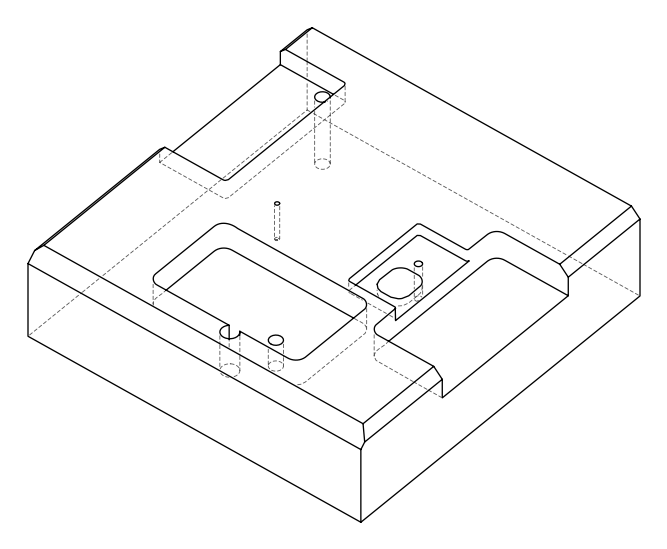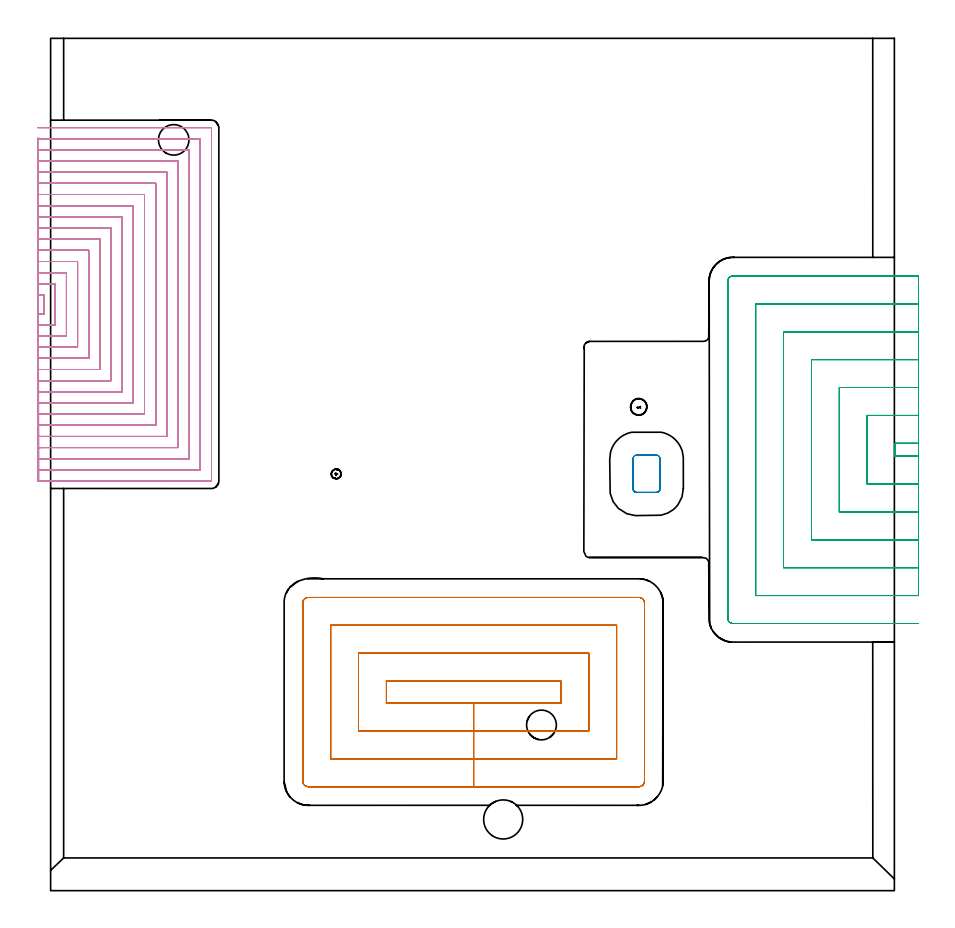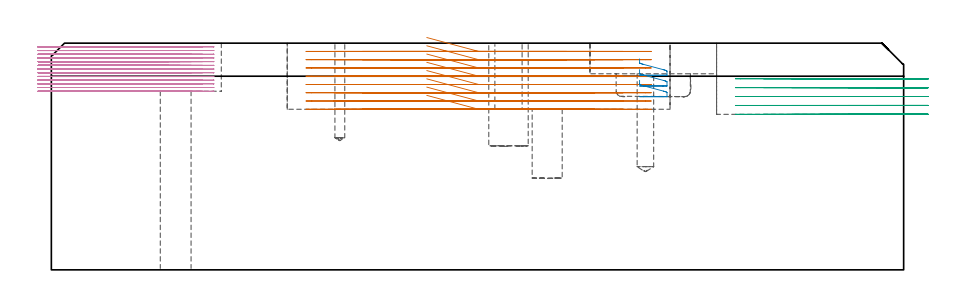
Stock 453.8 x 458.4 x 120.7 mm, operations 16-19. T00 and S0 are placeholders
(PLAN: 19 operations, 12 tool changes, 504.2 min)
(1 SPOT_DRILL | STEP1HOLE | NXT0321_9005460120000 | 0.04 min | 2810 mm3)
(2 SPOT_DRILL_1 | STEP1POCKET | NXT0321_9005460120000 | 0.03 min | 1722 mm3)
(3 SPOT_DRILL_2 | STEP1POCKET_1 | NXT0321_9005460120000 | 0.03 min | 73 mm3)
(4 DRILL_THROUGH_HOLE_INTO_CENTER | STEP1HOLE | NXT0301_065 | 0.41 min | 6511 mm3)
(5 DRILL_TO_ENLARGE_THROUGH_HOLE | STEP1HOLE | UGT0301_288 | 0.42 min | 16076 mm3)
(6 DRILL_BLIND_HOLE_INTO_CENTER | STEP1POCKET | UGT0301_204 | 0.22 min | 3050 mm3)
(7 DRILL_BLIND_HOLE_INTO_CENTER_1 | STEP1POCKET_1 | UGT0301_448 | 0.22 min | 1103 mm3)
(8 INDEXABLE_INSERT_DRILL_BLIND_HOLE_FROM_SOLID | STEP1POCKET_2 | NXT0302_013 | 0.23 min | 18936 mm3)
(9 INDEXABLE_INSERT_DRILL_BLIND_HOLE_FROM_SOLID_1 | STEP1POCKET_3 | NXT0302_003 | 0.16 min | 14423 mm3)
(10 AREA_MILL | FG_CHAMFER_SURFACE | UGT0205_001 | 5.05 min | 5256 mm3)
(11 AREA_MILL_1 | FG_CHAMFER_SURFACE_1 | UGT0205_001 | 5.05 min | 9348 mm3)
(12 AREA_MILL_2 | FG_CHAMFER_SURFACE_2 | UGT0205_001 | 4.89 min | 8358 mm3)
(13 AREA_MILL_3 | FG_CHAMFER_SURFACE_3 | UGT0205_001 | 25.34 min | 69218 mm3)
(14 AREA_MILL_4 | FG_CHAMFER_SURFACE_4 | UGT0205_001 | 1.24 min | 1178 mm3)
(15 MILL_OPEN_POCKET | POCKET_OPEN | NXT0201_008 | Follow Part, ap 1.5, ae 75% | 243.62 min | 459852 mm3)
(16 MILL_RECTANGULAR_POCKET | POCKET_RECTANGULAR_STRAIGHT | UGT0201_094 | Follow Part, ap 5, ae 75% | 26.65 min | 860700 mm3)
(17 MILL_RECTANGULAR_POCKET_1 | POCKET_RECTANGULAR_STRAIGHT_1 | NXT0201_007 | Follow Part, ap 6.25, ae 75% | 0.81 min | 19226 mm3)
(18 MILL_SLOT | SLOT_PARTIAL_RECTANGULAR | UGT0201_094 | Follow Part, ap 5, ae 75% | 26.92 min | 443702 mm3)
(19 MILL_SLOT_1 | SLOT_PARTIAL_RECTANGULAR_1 | NXT0201_009 | Follow Part, ap 2, ae 75% | 162.91 min | 453053 mm3)
(TOOL NXT0321_9005460120000 | NC Spot Drill, 142deg, 12mm, Carbide, Uncoated | D12 PA142 FL30 Z2)
(TOOL NXT0301_065 | Carbide Drill 9.4mm [860.1-0940-075A1-MM 2214] | D9.4 PA140 FL98 Z2)
(TOOL UGT0301_288 | Twist Drill 16.4 mm | D16.4 PA118 FL125 Z2)
(TOOL UGT0301_204 | Twist Drill 8.8 mm | D8.8 PA118 FL80 Z2)
(TOOL UGT0301_448 | Carbide Drill 5.3 mm | D5.3 PA118 FL52 Z2)
(TOOL NXT0302_013 | Index. Insert Drill 21mm [880-D2100L25-05] | D21 PA176 FL105 Z2)
(TOOL NXT0302_003 | Index. Insert Drill 16mm [880-D1600L20-05] | D16 PA176 FL80 Z2)
(TOOL UGT0205_001 | Chamfer Mill 20 x 3 x 45 deg. | D20 FL50 Z2)
(TOOL NXT0201_008 | ENDMILL 6mm [2P460-0600-NA 1630] | D6 FL26 Z6)
(TOOL UGT0201_094 | End mill 20 mm | D20 FL38 Z4)
(TOOL NXT0201_007 | ENDMILL 25mm [R216.25-25050GCK54P 1620] | D25 R3 FL54 Z5)
(TOOL NXT0201_009 | ENDMILL 8mm [2P460-0800-NA 1630] | D8 FL26 Z6)
(OP 16 MILL_RECTANGULAR_POCKET)
G17 G21 G94 G90
T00 M6
G54
G17 G0 G90 X199.883 Y100.9 S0 M3
G43 Z130.7 H0
Z123.7
G94 G1 X227.5 Z116.3 F250.
X236.157 F500.
X274.4
Y112.7
X180.6
Y100.9
X227.5
Y85.9
X236.157
X289.4
Y127.7
X165.6
Y85.9
X227.5
Y70.9
X236.157
X304.4
Y142.7
X150.6
Y70.9
X227.5
Y55.9
X316.4
G3 X319.4 Y58.9 R3.
G1 Y154.7
G3 X316.4 Y157.7 R3.
G1 X138.6
G3 X135.6 Y154.7 R3.
G1 Y58.9
G3 X138.6 Y55.9 R3.
G1 X227.5
X228.5
G0 X199.883 Y100.9 Z119.3
G1 X227.5 Z111.9 F250.
X236.157 F500.
X274.4
Y112.7
X180.6
Y100.9
X227.5
Y85.9
X236.157
X289.4
Y127.7
X165.6
Y85.9
X227.5
Y70.9
X236.157
X304.4
Y142.7
X150.6
Y70.9
X227.5
Y55.9
X316.4
G3 X319.4 Y58.9 R3.
G1 Y154.7
G3 X316.4 Y157.7 R3.
G1 X138.6
G3 X135.6 Y154.7 R3.
G1 Y58.9
G3 X138.6 Y55.9 R3.
G1 X227.5
X228.5
G0 X199.883 Y100.9 Z114.9
G1 X227.5 Z107.5 F250.
X236.157 F500.
X274.4
Y112.7
X180.6
Y100.9
X227.5
Y85.9
X236.157
X289.4
Y127.7
X165.6
Y85.9
X227.5
Y70.9
X236.157
X304.4
Y142.7
X150.6
Y70.9
X227.5
Y55.9
X316.4
G3 X319.4 Y58.9 R3.
G1 Y154.7
G3 X316.4 Y157.7 R3.
G1 X138.6
G3 X135.6 Y154.7 R3.
G1 Y58.9
G3 X138.6 Y55.9 R3.
G1 X227.5
X228.5
G0 X199.883 Y100.9 Z110.5
G1 X227.5 Z103.1 F250.
X236.157 F500.
X274.4
Y112.7
X180.6
Y100.9
X227.5
Y85.9
X236.157
X289.4
Y127.7
X165.6
Y85.9
X227.5
Y70.9
X236.157
X304.4
Y142.7
X150.6
Y70.9
X227.5
Y55.9
X316.4
G3 X319.4 Y58.9 R3.
G1 Y154.7
G3 X316.4 Y157.7 R3.
G1 X138.6
G3 X135.6 Y154.7 R3.
G1 Y58.9
G3 X138.6 Y55.9 R3.
G1 X227.5
X228.5
G0 X199.883 Y100.9 Z106.1
G1 X227.5 Z98.7 F250.
X236.157 F500.
X274.4
Y112.7
X180.6
Y100.9
X227.5
Y85.9
X236.157
X289.4
Y127.7
X165.6
Y85.9
X227.5
Y70.9
X236.157
X304.4
Y142.7
X150.6
Y70.9
X227.5
Y55.9
X316.4
G3 X319.4 Y58.9 R3.
G1 Y154.7
G3 X316.4 Y157.7 R3.
G1 X138.6
G3 X135.6 Y154.7 R3.
G1 Y58.9
G3 X138.6 Y55.9 R3.
G1 X227.5
X228.5
G0 X199.883 Y100.9 Z101.7
G1 X227.5 Z94.3 F250.
X236.157 F500.
X274.4
Y112.7
X180.6
Y100.9
X227.5
Y85.9
X236.157
X289.4
Y127.7
X165.6
Y85.9
X227.5
Y70.9
X236.157
X304.4
Y142.7
X150.6
Y70.9
X227.5
Y55.9
X316.4
G3 X319.4 Y58.9 R3.
G1 Y154.7
G3 X316.4 Y157.7 R3.
G1 X138.6
G3 X135.6 Y154.7 R3.
G1 Y58.9
G3 X138.6 Y55.9 R3.
G1 X227.5
X228.5
G0 X199.883 Y100.9 Z97.3
G1 X227.5 Z89.9 F250.
X236.157 F500.
X274.4
Y112.7
X180.6
Y100.9
X227.5
Y85.9
X236.157
X289.4
Y127.7
X165.6
Y85.9
X227.5
Y70.9
X236.157
X304.4
Y142.7
X150.6
Y70.9
X227.5
Y55.9
X316.4
G3 X319.4 Y58.9 R3.
G1 Y154.7
G3 X316.4 Y157.7 R3.
G1 X138.6
G3 X135.6 Y154.7 R3.
G1 Y58.9
G3 X138.6 Y55.9 R3.
G1 X227.5
X228.5
G0 X199.883 Y100.9 Z92.9
G1 X227.5 Z85.5 F250.
X236.157 F500.
X274.4
Y112.7
X180.6
Y100.9
X227.5
Y85.9
X236.157
X289.4
Y127.7
X165.6
Y85.9
X227.5
Y70.9
X236.157
X304.4
Y142.7
X150.6
Y70.9
X227.5
Y55.9
X316.4
G3 X319.4 Y58.9 R3.
G1 Y154.7
G3 X316.4 Y157.7 R3.
G1 X138.6
G3 X135.6 Y154.7 R3.
G1 Y58.9
G3 X138.6 Y55.9 R3.
G1 X227.5
X228.5
G0 Z130.7
M5
M2
(OP 17 MILL_RECTANGULAR_POCKET_1)
G17 G21 G94 G90
T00 M6
G54
G17 G0 G90 X313.2 Y223.814 S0 M3
G43 Z130.7 H1
Z112.3
G94 G1 Y216.3 Z110.287 F250.
Y216.155 Z110.248
X313.259 Y215.783 Z110.147
X313.384 Y215.428 Z110.046
X313.57 Y215.101 Z109.945
X313.812 Y214.812 Z109.844
X314.101 Y214.57 Z109.743
X314.428 Y214.384 Z109.642
X314.783 Y214.259 Z109.541
X315.155 Y214.2 Z109.441
X325.845 Z106.576
X326.217 Y214.259 Z106.475
X326.572 Y214.384 Z106.374
X326.899 Y214.57 Z106.273
X327.188 Y214.812 Z106.173
X327.43 Y215.101 Z106.072
X327.616 Y215.428 Z105.971
X327.741 Y215.783 Z105.87
X327.8 Y216.155 Z105.769
Y224.25 Z103.6
Y232.2 F500.
G3 X325.7 Y234.3 R2.1
G1 X315.3
G3 X313.2 Y232.2 R2.1
G1 Y216.3
G3 X315.3 Y214.2 R2.1
G1 X325.7
G3 X327.8 Y216.3 R2.1
G1 Y224.25
Y225.25
G0 X313.2 Y223.814 Z106.6
G1 Y216.3 Z104.587 F250.
Y216.155 Z104.548
X313.259 Y215.783 Z104.447
X313.384 Y215.428 Z104.346
X313.57 Y215.101 Z104.245
X313.812 Y214.812 Z104.144
X314.101 Y214.57 Z104.043
X314.428 Y214.384 Z103.942
X314.783 Y214.259 Z103.841
X315.155 Y214.2 Z103.741
X325.845 Z100.876
X326.217 Y214.259 Z100.775
X326.572 Y214.384 Z100.674
X326.899 Y214.57 Z100.573
X327.188 Y214.812 Z100.473
X327.43 Y215.101 Z100.372
X327.616 Y215.428 Z100.271
X327.741 Y215.783 Z100.17
X327.8 Y216.155 Z100.069
Y224.25 Z97.9
Y232.2 F500.
G3 X325.7 Y234.3 R2.1
G1 X315.3
G3 X313.2 Y232.2 R2.1
G1 Y216.3
G3 X315.3 Y214.2 R2.1
G1 X325.7
G3 X327.8 Y216.3 R2.1
G1 Y224.25
Y225.25
G0 X313.2 Y223.814 Z100.9
G1 Y216.3 Z98.887 F250.
Y216.155 Z98.848
X313.259 Y215.783 Z98.747
X313.384 Y215.428 Z98.646
X313.57 Y215.101 Z98.545
X313.812 Y214.812 Z98.444
X314.101 Y214.57 Z98.343
X314.428 Y214.384 Z98.242
X314.783 Y214.259 Z98.141
X315.155 Y214.2 Z98.041
X325.845 Z95.176
X326.217 Y214.259 Z95.075
X326.572 Y214.384 Z94.974
X326.899 Y214.57 Z94.874
X327.188 Y214.812 Z94.773
X327.43 Y215.101 Z94.672
X327.616 Y215.428 Z94.571
X327.741 Y215.783 Z94.47
X327.8 Y216.155 Z94.369
Y224.25 Z92.2
Y232.2 F500.
G3 X325.7 Y234.3 R2.1
G1 X315.3
G3 X313.2 Y232.2 R2.1
G1 Y216.3
G3 X315.3 Y214.2 R2.1
G1 X325.7
G3 X327.8 Y216.3 R2.1
G1 Y224.25
Y225.25
G0 Z130.7
M5
M2
(OP 18 MILL_SLOT)
G17 G21 G94 G90
T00 M6
G54
G17 G0 G90 X466.8 Y240.6 S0 M3
G43 Z130.7 H0
Z101.75
G94 G1 X463.8 F250.
X454.2 F500.
Y233.7
X463.8
X466.8 F250.
Y255.6
X463.8
X439.2 F500.
Y218.7
X463.8
X466.8 F250.
Y270.6
X463.8
X424.2 F500.
Y203.7
X463.8
X466.8 F250.
Y285.6
X463.8
X409.2 F500.
Y188.7
X463.8
X466.8 F250.
Y300.6
X463.8
X394.2 F500.
Y173.7
X463.8
X466.8 F250.
Y315.6
X463.8
X379.2 F500.
Y158.7
X463.8
X466.8 F250.
Y330.6
X463.8
X366.9 F500.
G3 X364.2 Y327.9 R2.7
G1 Y146.4
G3 X366.9 Y143.7 R2.7
G1 X463.8
X466.8 F250.
G0 Y240.6 Z97.012
G1 X463.8
X454.2 F500.
Y233.7
X463.8
X466.8 F250.
Y255.6
X463.8
X439.2 F500.
Y218.7
X463.8
X466.8 F250.
Y270.6
X463.8
X424.2 F500.
Y203.7
X463.8
X466.8 F250.
Y285.6
X463.8
X409.2 F500.
Y188.7
X463.8
X466.8 F250.
Y300.6
X463.8
X394.2 F500.
Y173.7
X463.8
X466.8 F250.
Y315.6
X463.8
X379.2 F500.
Y158.7
X463.8
X466.8 F250.
Y330.6
X463.8
X366.9 F500.
G3 X364.2 Y327.9 R2.7
G1 Y146.4
G3 X366.9 Y143.7 R2.7
G1 X463.8
X466.8 F250.
G0 Y240.6 Z92.275
G1 X463.8
X454.2 F500.
Y233.7
X463.8
X466.8 F250.
Y255.6
X463.8
X439.2 F500.
Y218.7
X463.8
X466.8 F250.
Y270.6
X463.8
X424.2 F500.
Y203.7
X463.8
X466.8 F250.
Y285.6
X463.8
X409.2 F500.
Y188.7
X463.8
X466.8 F250.
Y300.6
X463.8
X394.2 F500.
Y173.7
X463.8
X466.8 F250.
Y315.6
X463.8
X379.2 F500.
Y158.7
X463.8
X466.8 F250.
Y330.6
X463.8
X366.9 F500.
G3 X364.2 Y327.9 R2.7
G1 Y146.4
G3 X366.9 Y143.7 R2.7
G1 X463.8
X466.8 F250.
G0 Y240.6 Z87.537
G1 X463.8
X454.2 F500.
Y233.7
X463.8
X466.8 F250.
Y255.6
X463.8
X439.2 F500.
Y218.7
X463.8
X466.8 F250.
Y270.6
X463.8
X424.2 F500.
Y203.7
X463.8
X466.8 F250.
Y285.6
X463.8
X409.2 F500.
Y188.7
X463.8
X466.8 F250.
Y300.6
X463.8
X394.2 F500.
Y173.7
X463.8
X466.8 F250.
Y315.6
X463.8
X379.2 F500.
Y158.7
X463.8
X466.8 F250.
Y330.6
X463.8
X366.9 F500.
G3 X364.2 Y327.9 R2.7
G1 Y146.4
G3 X366.9 Y143.7 R2.7
G1 X463.8
X466.8 F250.
G0 Y240.6 Z82.8
G1 X463.8
X454.2 F500.
Y233.7
X463.8
X466.8 F250.
Y255.6
X463.8
X439.2 F500.
Y218.7
X463.8
X466.8 F250.
Y270.6
X463.8
X424.2 F500.
Y203.7
X463.8
X466.8 F250.
Y285.6
X463.8
X409.2 F500.
Y188.7
X463.8
X466.8 F250.
Y300.6
X463.8
X394.2 F500.
Y173.7
X463.8
X466.8 F250.
Y315.6
X463.8
X379.2 F500.
Y158.7
X463.8
X466.8 F250.
Y330.6
X463.8
X366.9 F500.
G3 X364.2 Y327.9 R2.7
G1 Y146.4
G3 X366.9 Y143.7 R2.7
G1 X463.8
X466.8 F250.
G0 Z130.7
M5
M2
(OP 19 MILL_SLOT_1)
G17 G21 G94 G90
T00 M6
G54
G17 G0 G90 X-7. Y310.271 S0 M3
G43 Z130.7 H1
Z118.731
G94 G1 X-4. Y310.297 F250.
G2 X-3.5 Y310.3 R90. F500.
G1 Y320.4
G2 X-4. Y320.403 R90.
G1 X-7. Y320.43 F250.
Y304.269
X-4. Y304.296
G2 X-3.232 Y304.3 R84. F500.
G1 X2.5
Y326.4
X-3.209
G2 X-4. Y326.404 R84.
G1 X-7. Y326.432 F250.
Y298.267
X-4. Y298.296
G2 X-3.232 Y298.3 R78. F500.
G1 X8.5
Y332.4
X-3.209
G2 X-4. Y332.404 R78.
G1 X-7. Y332.434 F250.
Y292.264
X-4. Y292.296
G2 X-3.232 Y292.3 R72. F500.
G1 X14.5
Y338.4
X-3.209
G2 X-4. Y338.404 R72.
G1 X-7. Y338.437 F250.
Y286.261
X-4. Y286.296
G2 X-3.232 Y286.3 R66. F500.
G1 X20.5
Y344.4
X-3.209
G2 X-4. Y344.405 R66.
G1 X-7. Y344.441 F250.
Y280.257
X-4. Y280.295
G2 X-3.232 Y280.3 R60. F500.
G1 X26.5
Y350.4
X-3.209
G2 X-4. Y350.405 R60.
G1 X-7. Y350.445 F250.
Y274.252
X-4. Y274.295
G2 X-3.232 Y274.3 R54. F500.
G1 X32.5
Y356.4
X-3.209
G2 X-4. Y356.406 R54.
G1 X-7. Y356.45 F250.
Y268.246
X-4. Y268.294
G2 X-3.232 Y268.3 R48. F500.
G1 X38.5
Y362.4
X-3.209
G2 X-4. Y362.407 R48.
G1 X-7. Y362.456 F250.
X-6.999 Y262.238
X-4. Y262.293
G2 X-3.232 Y262.3 R42. F500.
G1 X44.5
Y368.4
X-3.209
G2 X-4. Y368.407 R42.
G1 X-6.999 Y368.464 F250.
Y256.228
X-4. Y256.292
G2 X-3.232 Y256.3 R36. F500.
G1 X50.5
Y374.4
X-3.209
G2 X-4. Y374.409 R36.
G1 X-6.999 Y374.475 F250.
Y250.213
X-4. Y250.29
G2 X-3.232 Y250.3 R30. F500.
G1 X56.5
Y380.4
X-3.209
G2 X-4. Y380.41 R30.
G1 X-6.999 Y380.489 F250.
X-6.998 Y244.192
X-4. Y244.288
G2 X-3.232 Y244.3 R24. F500.
G1 X62.5
Y386.4
X-3.209
G2 X-4. Y386.413 R24.
G1 X-6.998 Y386.512 F250.
X-6.997 Y238.156
X-4. Y238.284
G2 X-3.232 Y238.3 R18. F500.
G1 X68.5
Y392.4
X-3.209
G2 X-4. Y392.417 R18.
G1 X-6.997 Y392.549 F250.
X-6.994 Y232.083
X-4. Y232.275
G2 X-3.232 Y232.3 R12. F500.
G1 X74.5
Y398.4
X-3.209
G2 X-4. Y398.426 R12.
G1 X-6.993 Y398.624 F250.
X-6.975 Y225.867
X-4. Y226.251
G2 X-3.232 Y226.3 R6. F500.
G1 X80.5
Y404.4
X70.349
X67.349 F250.
X65.05
X62.05
X-3.209 F500.
G2 X-4. Y404.452 R6.
G1 X-6.974 Y404.848 F250.
X-6.232 Y220.3
X-3.232
X86.4 F500.
X86.455 Y220.305
X86.495 Y220.345
X86.5 Y220.4
Y410.3
X86.495 Y410.355
X86.455 Y410.395
X86.4 Y410.4
X-3.209
X-6.209 F250.
G0 X-7. Y310.301 Z116.761
G1 X-4.
G2 X-3.5 Y310.3 R90. F500.
G1 Y320.4
G2 X-4. Y320.399 R90.
G1 X-7. F250.
Y304.3
X-4.
X2.5 F500.
Y326.4
X-4.
X-7. F250.
Y298.3
X-4.
X8.5 F500.
Y332.4
X-4.
X-7. F250.
Y292.3
X-4.
X14.5 F500.
Y338.4
X-4.
X-7. Y338.401 F250.
Y286.299
X-4. Y286.3
X20.5 F500.
Y344.4
X-4.
X-7. Y344.401 F250.
Y280.299
X-4. Y280.3
X26.5 F500.
Y350.4
X-4.
X-7. Y350.401 F250.
Y274.299
X-4. Y274.3
X32.5 F500.
Y356.4
X-4.
X-7. Y356.401 F250.
Y268.299
X-4. Y268.3
X38.5 F500.
Y362.4
X-4.
X-7. Y362.401 F250.
Y262.299
X-4. Y262.3
X44.5 F500.
Y368.4
X-4.
X-7. Y368.401 F250.
Y256.299
X-4. Y256.3
X50.5 F500.
Y374.4
X-4.
X-7. Y374.401 F250.
Y250.299
X-4. Y250.3
X56.5 F500.
Y380.4
X-4.
X-7. Y380.401 F250.
Y244.299
X-4. Y244.3
X62.5 F500.
Y386.4
X-4.
X-7. Y386.402 F250.
Y238.298
X-4. Y238.3
X68.5 F500.
Y392.4
X-4.
X-7. Y392.402 F250.
Y232.297
X-4. Y232.3
X74.5 F500.
Y398.4
X-4.
X-7. Y398.403 F250.
Y226.294
X-4. Y226.3
X80.5 F500.
Y404.4
X70.349
X67.349 F250.
X65.05
X62.05
X-4. F500.
X-7. Y404.406 F250.
X-6.989 Y220.3
X-3.989
X86.4 F500.
X86.455 Y220.305
X86.495 Y220.345
X86.5 Y220.4
Y410.3
X86.495 Y410.355
X86.455 Y410.395
X86.4 Y410.4
X-3.987
X-6.987 F250.
G0 X-7. Y310.301 Z114.792
G1 X-4.
G2 X-3.5 Y310.3 R90. F500.
G1 Y320.4
G2 X-4. Y320.399 R90.
G1 X-7. F250.
Y304.3
X-4.
X2.5 F500.
Y326.4
X-4.
X-7. F250.
Y298.3
X-4.
X8.5 F500.
Y332.4
X-4.
X-7. F250.
Y292.3
X-4.
X14.5 F500.
Y338.4
X-4.
X-7. F250.
Y286.3
X-4.
X20.5 F500.
Y344.4
X-4.
X-7. F250.
Y280.3
X-4.
X26.5 F500.
Y350.4
X-4.
X-7. F250.
Y274.3
X-4.
X32.5 F500.
Y356.4
X-4.
X-7. F250.
Y268.3
X-4.
X38.5 F500.
Y362.4
X-4.
X-7. F250.
Y262.3
X-4.
X44.5 F500.
Y368.4
X-4.
X-7. F250.
Y256.3
X-4.
X50.5 F500.
Y374.4
X-4.
X-7. F250.
Y250.3
X-4.
X56.5 F500.
Y380.4
X-4.
X-7. F250.
Y244.3
X-4.
X62.5 F500.
Y386.4
X-4.
X-7. F250.
Y238.3
X-4.
X68.5 F500.
Y392.4
X-4.
X-7. F250.
Y232.3
X-4.
X74.5 F500.
Y398.4
X-4.
X-7. F250.
Y226.3
X-4.
X80.5 F500.
Y404.4
X70.349
X67.349 F250.
X65.05
X62.05
X-4. F500.
X-7. F250.
Y220.3
X-4.
X86.4 F500.
X86.455 Y220.305
X86.495 Y220.345
X86.5 Y220.4
Y410.3
X86.495 Y410.355
X86.455 Y410.395
X86.4 Y410.4
X-4.
X-7. F250.
G0 Y310.301 Z112.823
G1 X-4.
G2 X-3.5 Y310.3 R90. F500.
G1 Y320.4
G2 X-4. Y320.399 R90.
G1 X-7. F250.
Y304.3
X-4.
X2.5 F500.
Y326.4
X-4.
X-7. F250.
Y298.3
X-4.
X8.5 F500.
Y332.4
X-4.
X-7. F250.
Y292.3
X-4.
X14.5 F500.
Y338.4
X-4.
X-7. F250.
Y286.3
X-4.
X20.5 F500.
Y344.4
X-4.
X-7. F250.
Y280.3
X-4.
X26.5 F500.
Y350.4
X-4.
X-7. F250.
Y274.3
X-4.
X32.5 F500.
Y356.4
X-4.
X-7. F250.
Y268.3
X-4.
X38.5 F500.
Y362.4
X-4.
X-7. F250.
Y262.3
X-4.
X44.5 F500.
Y368.4
X-4.
X-7. F250.
Y256.3
X-4.
X50.5 F500.
Y374.4
X-4.
X-7. F250.
Y250.3
X-4.
X56.5 F500.
Y380.4
X-4.
X-7. F250.
Y244.3
X-4.
X62.5 F500.
Y386.4
X-4.
X-7. F250.
Y238.3
X-4.
X68.5 F500.
Y392.4
X-4.
X-7. F250.
Y232.3
X-4.
X74.5 F500.
Y398.4
X-4.
X-7. F250.
Y226.3
X-4.
X80.5 F500.
Y404.4
X70.349
X67.349 F250.
X65.05
X62.05
X-4. F500.
X-7. F250.
Y220.3
X-4.
X86.4 F500.
X86.455 Y220.305
X86.495 Y220.345
X86.5 Y220.4
Y410.3
X86.495 Y410.355
X86.455 Y410.395
X86.4 Y410.4
X-4.
X-7. F250.
G0 Y310.301 Z110.854
G1 X-4.
G2 X-3.5 Y310.3 R90. F500.
G1 Y320.4
G2 X-4. Y320.399 R90.
G1 X-7. F250.
Y304.3
X-4.
X2.5 F500.
Y326.4
X-4.
X-7. F250.
Y298.3
X-4.
X8.5 F500.
Y332.4
X-4.
X-7. F250.
Y292.3
X-4.
X14.5 F500.
Y338.4
X-4.
X-7. F250.
Y286.3
X-4.
X20.5 F500.
Y344.4
X-4.
X-7. F250.
Y280.3
X-4.
X26.5 F500.
Y350.4
X-4.
X-7. F250.
Y274.3
X-4.
X32.5 F500.
Y356.4
X-4.
X-7. F250.
Y268.3
X-4.
X38.5 F500.
Y362.4
X-4.
X-7. F250.
Y262.3
X-4.
X44.5 F500.
Y368.4
X-4.
X-7. F250.
Y256.3
X-4.
X50.5 F500.
Y374.4
X-4.
X-7. F250.
Y250.3
X-4.
X56.5 F500.
Y380.4
X-4.
X-7. F250.
Y244.3
X-4.
X62.5 F500.
Y386.4
X-4.
X-7. F250.
Y238.3
X-4.
X68.5 F500.
Y392.4
X-4.
X-7. F250.
Y232.3
X-4.
X74.5 F500.
Y398.4
X-4.
X-7. F250.
Y226.3
X-4.
X80.5 F500.
Y404.4
X70.349
X67.349 F250.
X65.05
X62.05
X-4. F500.
X-7. F250.
Y220.3
X-4.
X86.4 F500.
X86.455 Y220.305
X86.495 Y220.345
X86.5 Y220.4
Y410.3
X86.495 Y410.355
X86.455 Y410.395
X86.4 Y410.4
X-4.
X-7. F250.
G0 Y310.301 Z108.885
G1 X-4.
G2 X-3.5 Y310.3 R90. F500.
G1 Y320.4
G2 X-4. Y320.399 R90.
G1 X-7. F250.
Y304.3
X-4.
X2.5 F500.
Y326.4
X-4.
X-7. F250.
Y298.3
X-4.
X8.5 F500.
Y332.4
X-4.
X-7. F250.
Y292.3
X-4.
X14.5 F500.
Y338.4
X-4.
X-7. F250.
Y286.3
X-4.
X20.5 F500.
Y344.4
X-4.
X-7. F250.
Y280.3
X-4.
X26.5 F500.
Y350.4
X-4.
X-7. F250.
Y274.3
X-4.
X32.5 F500.
Y356.4
X-4.
X-7. F250.
Y268.3
X-4.
X38.5 F500.
Y362.4
X-4.
X-7. F250.
Y262.3
X-4.
X44.5 F500.
Y368.4
X-4.
X-7. F250.
Y256.3
X-4.
X50.5 F500.
Y374.4
X-4.
X-7. F250.
Y250.3
X-4.
X56.5 F500.
Y380.4
X-4.
X-7. F250.
Y244.3
X-4.
X62.5 F500.
Y386.4
X-4.
X-7. F250.
Y238.3
X-4.
X68.5 F500.
Y392.4
X-4.
X-7. F250.
Y232.3
X-4.
X74.5 F500.
Y398.4
X-4.
X-7. F250.
Y226.3
X-4.
X80.5 F500.
Y404.4
X70.349
X67.349 F250.
X65.05
X62.05
X-4. F500.
X-7. F250.
Y220.3
X-4.
X86.4 F500.
X86.455 Y220.305
X86.495 Y220.345
X86.5 Y220.4
Y410.3
X86.495 Y410.355
X86.455 Y410.395
X86.4 Y410.4
X-4.
X-7. F250.
G0 Y310.301 Z106.915
G1 X-4.
G2 X-3.5 Y310.3 R90. F500.
G1 Y320.4
G2 X-4. Y320.399 R90.
G1 X-7. F250.
Y304.3
X-4.
X2.5 F500.
Y326.4
X-4.
X-7. F250.
Y298.3
X-4.
X8.5 F500.
Y332.4
X-4.
X-7. F250.
Y292.3
X-4.
X14.5 F500.
Y338.4
X-4.
X-7. F250.
Y286.3
X-4.
X20.5 F500.
Y344.4
X-4.
X-7. F250.
Y280.3
X-4.
X26.5 F500.
Y350.4
X-4.
X-7. F250.
Y274.3
X-4.
X32.5 F500.
Y356.4
X-4.
X-7. F250.
Y268.3
X-4.
X38.5 F500.
Y362.4
X-4.
X-7. F250.
Y262.3
X-4.
X44.5 F500.
Y368.4
X-4.
X-7. F250.
Y256.3
X-4.
X50.5 F500.
Y374.4
X-4.
X-7. F250.
Y250.3
X-4.
X56.5 F500.
Y380.4
X-4.
X-7. F250.
Y244.3
X-4.
X62.5 F500.
Y386.4
X-4.
X-7. F250.
Y238.3
X-4.
X68.5 F500.
Y392.4
X-4.
X-7. F250.
Y232.3
X-4.
X74.5 F500.
Y398.4
X-4.
X-7. F250.
Y226.3
X-4.
X80.5 F500.
Y404.4
X70.349
X67.349 F250.
X65.05
X62.05
X-4. F500.
X-7. F250.
Y220.3
X-4.
X86.4 F500.
X86.455 Y220.305
X86.495 Y220.345
X86.5 Y220.4
Y410.3
X86.495 Y410.355
X86.455 Y410.395
X86.4 Y410.4
X-4.
X-7. F250.
G0 Y310.301 Z104.946
G1 X-4.
G2 X-3.5 Y310.3 R90. F500.
G1 Y320.4
G2 X-4. Y320.399 R90.
G1 X-7. F250.
Y304.3
X-4.
X2.5 F500.
Y326.4
X-4.
X-7. F250.
Y298.3
X-4.
X8.5 F500.
Y332.4
X-4.
X-7. F250.
Y292.3
X-4.
X14.5 F500.
Y338.4
X-4.
X-7. F250.
Y286.3
X-4.
X20.5 F500.
Y344.4
X-4.
X-7. F250.
Y280.3
X-4.
X26.5 F500.
Y350.4
X-4.
X-7. F250.
Y274.3
X-4.
X32.5 F500.
Y356.4
X-4.
X-7. F250.
Y268.3
X-4.
X38.5 F500.
Y362.4
X-4.
X-7. F250.
Y262.3
X-4.
X44.5 F500.
Y368.4
X-4.
X-7. F250.
Y256.3
X-4.
X50.5 F500.
Y374.4
X-4.
X-7. F250.
Y250.3
X-4.
X56.5 F500.
Y380.4
X-4.
X-7. F250.
Y244.3
X-4.
X62.5 F500.
Y386.4
X-4.
X-7. F250.
Y238.3
X-4.
X68.5 F500.
Y392.4
X-4.
X-7. F250.
Y232.3
X-4.
X74.5 F500.
Y398.4
X-4.
X-7. F250.
Y226.3
X-4.
X80.5 F500.
Y404.4
X70.349
X67.349 F250.
X65.05
X62.05
X-4. F500.
X-7. F250.
Y220.3
X-4.
X86.4 F500.
X86.455 Y220.305
X86.495 Y220.345
X86.5 Y220.4
Y410.3
X86.495 Y410.355
X86.455 Y410.395
X86.4 Y410.4
X-4.
X-7. F250.
G0 Y310.301 Z102.977
G1 X-4.
G2 X-3.5 Y310.3 R90. F500.
G1 Y320.4
G2 X-4. Y320.399 R90.
G1 X-7. F250.
Y304.3
X-4.
X2.5 F500.
Y326.4
X-4.
X-7. F250.
Y298.3
X-4.
X8.5 F500.
Y332.4
X-4.
X-7. F250.
Y292.3
X-4.
X14.5 F500.
Y338.4
X-4.
X-7. F250.
Y286.3
X-4.
X20.5 F500.
Y344.4
X-4.
X-7. F250.
Y280.3
X-4.
X26.5 F500.
Y350.4
X-4.
X-7. F250.
Y274.3
X-4.
X32.5 F500.
Y356.4
X-4.
X-7. F250.
Y268.3
X-4.
X38.5 F500.
Y362.4
X-4.
X-7. F250.
Y262.3
X-4.
X44.5 F500.
Y368.4
X-4.
X-7. F250.
Y256.3
X-4.
X50.5 F500.
Y374.4
X-4.
X-7. F250.
Y250.3
X-4.
X56.5 F500.
Y380.4
X-4.
X-7. F250.
Y244.3
X-4.
X62.5 F500.
Y386.4
X-4.
X-7. F250.
Y238.3
X-4.
X68.5 F500.
Y392.4
X-4.
X-7. F250.
Y232.3
X-4.
X74.5 F500.
Y398.4
X-4.
X-7. F250.
Y226.3
X-4.
X80.5 F500.
Y404.4
X70.349
X67.349 F250.
X65.05
X62.05
X-4. F500.
X-7. F250.
Y220.3
X-4.
X86.4 F500.
X86.455 Y220.305
X86.495 Y220.345
X86.5 Y220.4
Y410.3
X86.495 Y410.355
X86.455 Y410.395
X86.4 Y410.4
X-4.
X-7. F250.
G0 Y310.301 Z101.008
G1 X-4.
G2 X-3.5 Y310.3 R90. F500.
G1 Y320.4
G2 X-4. Y320.399 R90.
G1 X-7. F250.
Y304.3
X-4.
X2.5 F500.
Y326.4
X-4.
X-7. F250.
Y298.3
X-4.
X8.5 F500.
Y332.4
X-4.
X-7. F250.
Y292.3
X-4.
X14.5 F500.
Y338.4
X-4.
X-7. F250.
Y286.3
X-4.
X20.5 F500.
Y344.4
X-4.
X-7. F250.
Y280.3
X-4.
X26.5 F500.
Y350.4
X-4.
X-7. F250.
Y274.3
X-4.
X32.5 F500.
Y356.4
X-4.
X-7. F250.
Y268.3
X-4.
X38.5 F500.
Y362.4
X-4.
X-7. F250.
Y262.3
X-4.
X44.5 F500.
Y368.4
X-4.
X-7. F250.
Y256.3
X-4.
X50.5 F500.
Y374.4
X-4.
X-7. F250.
Y250.3
X-4.
X56.5 F500.
Y380.4
X-4.
X-7. F250.
Y244.3
X-4.
X62.5 F500.
Y386.4
X-4.
X-7. F250.
Y238.3
X-4.
X68.5 F500.
Y392.4
X-4.
X-7. F250.
Y232.3
X-4.
X74.5 F500.
Y398.4
X-4.
X-7. F250.
Y226.3
X-4.
X80.5 F500.
Y404.4
X70.349
X67.349 F250.
X65.05
X62.05
X-4. F500.
X-7. F250.
Y220.3
X-4.
X86.4 F500.
X86.455 Y220.305
X86.495 Y220.345
X86.5 Y220.4
Y410.3
X86.495 Y410.355
X86.455 Y410.395
X86.4 Y410.4
X-4.
X-7. F250.
G0 Y310.301 Z99.038
G1 X-4.
G2 X-3.5 Y310.3 R90. F500.
G1 Y320.4
G2 X-4. Y320.399 R90.
G1 X-7. F250.
Y304.3
X-4.
X2.5 F500.
Y326.4
X-4.
X-7. F250.
Y298.3
X-4.
X8.5 F500.
Y332.4
X-4.
X-7. F250.
Y292.3
X-4.
X14.5 F500.
Y338.4
X-4.
X-7. F250.
Y286.3
X-4.
X20.5 F500.
Y344.4
X-4.
X-7. F250.
Y280.3
X-4.
X26.5 F500.
Y350.4
X-4.
X-7. F250.
Y274.3
X-4.
X32.5 F500.
Y356.4
X-4.
X-7. F250.
Y268.3
X-4.
X38.5 F500.
Y362.4
X-4.
X-7. F250.
Y262.3
X-4.
X44.5 F500.
Y368.4
X-4.
X-7. F250.
Y256.3
X-4.
X50.5 F500.
Y374.4
X-4.
X-7. F250.
Y250.3
X-4.
X56.5 F500.
Y380.4
X-4.
X-7. F250.
Y244.3
X-4.
X62.5 F500.
Y386.4
X-4.
X-7. F250.
Y238.3
X-4.
X68.5 F500.
Y392.4
X-4.
X-7. F250.
Y232.3
X-4.
X74.5 F500.
Y398.4
X-4.
X-7. F250.
Y226.3
X-4.
X80.5 F500.
Y404.4
X70.349
X67.349 F250.
X65.05
X62.05
X-4. F500.
X-7. F250.
Y220.3
X-4.
X86.4 F500.
X86.455 Y220.305
X86.495 Y220.345
X86.5 Y220.4
Y410.3
X86.495 Y410.355
X86.455 Y410.395
X86.4 Y410.4
X-4.
X-7. F250.
G0 Y310.301 Z97.069
G1 X-4.
G2 X-3.5 Y310.3 R90. F500.
G1 Y320.4
G2 X-4. Y320.399 R90.
G1 X-7. F250.
Y304.3
X-4.
X2.5 F500.
Y326.4
X-4.
X-7. F250.
Y298.3
X-4.
X8.5 F500.
Y332.4
X-4.
X-7. F250.
Y292.3
X-4.
X14.5 F500.
Y338.4
X-4.
X-7. F250.
Y286.3
X-4.
X20.5 F500.
Y344.4
X-4.
X-7. F250.
Y280.3
X-4.
X26.5 F500.
Y350.4
X-4.
X-7. F250.
Y274.3
X-4.
X32.5 F500.
Y356.4
X-4.
X-7. F250.
Y268.3
X-4.
X38.5 F500.
Y362.4
X-4.
X-7. F250.
Y262.3
X-4.
X44.5 F500.
Y368.4
X-4.
X-7. F250.
Y256.3
X-4.
X50.5 F500.
Y374.4
X-4.
X-7. F250.
Y250.3
X-4.
X56.5 F500.
Y380.4
X-4.
X-7. F250.
Y244.3
X-4.
X62.5 F500.
Y386.4
X-4.
X-7. F250.
Y238.3
X-4.
X68.5 F500.
Y392.4
X-4.
X-7. F250.
Y232.3
X-4.
X74.5 F500.
Y398.4
X-4.
X-7. F250.
Y226.3
X-4.
X80.5 F500.
Y404.4
X70.349
X67.349 F250.
X65.05
X62.05
X-4. F500.
X-7. F250.
Y220.3
X-4.
X86.4 F500.
X86.455 Y220.305
X86.495 Y220.345
X86.5 Y220.4
Y410.3
X86.495 Y410.355
X86.455 Y410.395
X86.4 Y410.4
X-4.
X-7. F250.
G0 Y310.301 Z95.1
G1 X-4.
G2 X-3.5 Y310.3 R90. F500.
G1 Y320.4
G2 X-4. Y320.399 R90.
G1 X-7. F250.
Y304.3
X-4.
X2.5 F500.
Y326.4
X-4.
X-7. F250.
Y298.3
X-4.
X8.5 F500.
Y332.4
X-4.
X-7. F250.
Y292.3
X-4.
X14.5 F500.
Y338.4
X-4.
X-7. F250.
Y286.3
X-4.
X20.5 F500.
Y344.4
X-4.
X-7. F250.
Y280.3
X-4.
X26.5 F500.
Y350.4
X-4.
X-7. F250.
Y274.3
X-4.
X32.5 F500.
Y356.4
X-4.
X-7. F250.
Y268.3
X-4.
X38.5 F500.
Y362.4
X-4.
X-7. F250.
Y262.3
X-4.
X44.5 F500.
Y368.4
X-4.
X-7. F250.
Y256.3
X-4.
X50.5 F500.
Y374.4
X-4.
X-7. F250.
Y250.3
X-4.
X56.5 F500.
Y380.4
X-4.
X-7. F250.
Y244.3
X-4.
X62.5 F500.
Y386.4
X-4.
X-7. F250.
Y238.3
X-4.
X68.5 F500.
Y392.4
X-4.
X-7. F250.
Y232.3
X-4.
X74.5 F500.
Y398.4
X-4.
X-7. F250.
Y226.3
X-4.
X80.5 F500.
Y404.4
X70.349
X67.349 F250.
X65.05
X62.05
X-4. F500.
X-7. F250.
Y220.3
X-4.
X86.4 F500.
X86.455 Y220.305
X86.495 Y220.345
X86.5 Y220.4
Y410.3
X86.495 Y410.355
X86.455 Y410.395
X86.4 Y410.4
X-4.
X-7. F250.
G0 Z130.7
M5
M2
